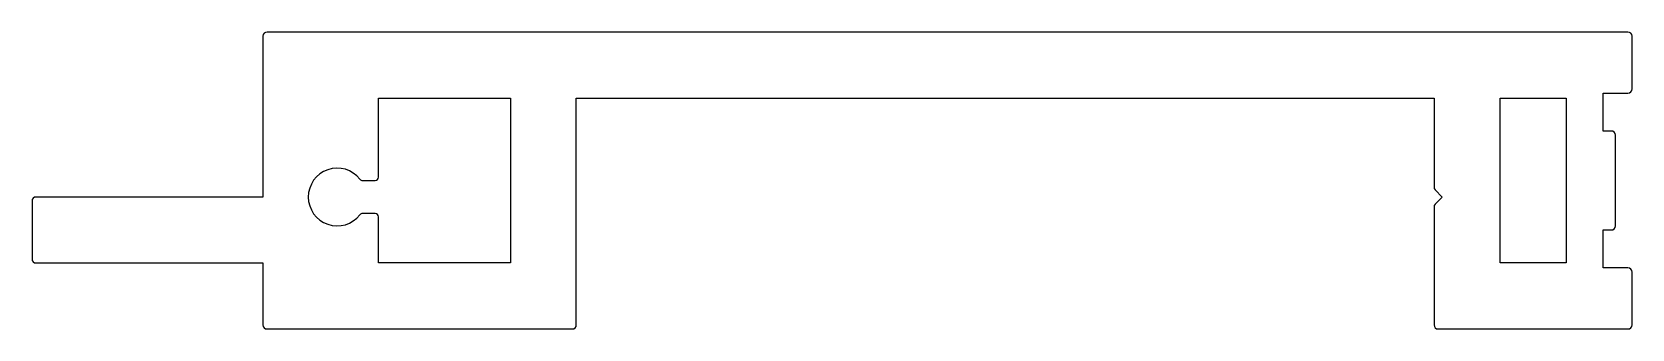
# Model space of a CAD drawing. Extents: x 735.7 to 832.7, y 663.5 to 681.5.
import ezdxf

# ---------------------------------------------------------------- set-up
doc = ezdxf.new("R2010")
doc.units = 0
doc.layers.get('0').update_dxf_attribs({"linetype": 'CONTINUOUS'})

msp = doc.modelspace()

# ---------------------------------------------------------------- linework, layer by layer
for p, q in [((749.72, 681.286), (749.72, 671.536)), ((832.47, 681.536), (749.97, 681.536)), ((832.72, 678.086), (832.72, 681.286)), ((756.72, 677.536), (764.72, 677.536)), ((756.72, 672.736), (756.72, 677.536)), ((764.72, 677.536), (764.72, 667.536)), ((768.72, 663.786), (768.72, 677.536)), ((768.72, 677.536), (820.72, 677.536)), ((820.72, 677.536), (820.72, 672.119)), ((824.72, 667.536), (824.72, 677.536)), ((824.72, 677.536), (828.72, 677.536)), ((828.72, 677.536), (828.72, 667.536)), ((830.97, 677.836), (832.47, 677.836)), ((830.97, 675.536), (830.97, 677.836)), ((831.47, 675.536), (830.97, 675.536)), ((831.72, 669.786), (831.72, 675.286)), ((755.757, 672.536), (756.52, 672.536)), ((735.72, 671.286), (735.72, 667.786)), ((749.72, 671.536), (735.97, 671.536)), ((820.778, 671.978), (821.22, 671.536)), ((821.22, 671.536), (820.778, 671.095)), ((756.52, 670.536), (755.757, 670.536)), ((756.72, 667.536), (756.72, 670.336)), ((820.72, 670.953), (820.72, 663.786)), ((830.97, 669.536), (831.47, 669.536)), ((830.97, 667.236), (830.97, 669.536)), ((735.97, 667.536), (749.72, 667.536)), ((749.72, 667.536), (749.72, 663.786)), ((764.72, 667.536), (756.72, 667.536)), ((828.72, 667.536), (824.72, 667.536)), ((832.47, 667.236), (830.97, 667.236)), ((832.72, 663.786), (832.72, 666.986)), ((749.97, 663.536), (768.47, 663.536)), ((820.97, 663.536), (832.47, 663.536))]:
    msp.add_line(p, q)
for centre, radius, start, end in [((749.97, 681.286), 0.25, 90, 180), ((832.47, 681.286), 0.25, 0, 90), ((832.47, 678.086), 0.25, 270, 0), ((831.47, 675.286), 0.25, 0, 90), ((754.22, 671.536), 1.75, 37.97987, 322.02013), ((755.757, 672.736), 0.2, 217.97987, 270), ((756.52, 672.736), 0.2, 270, 360), ((735.97, 671.286), 0.25, 90, 180), ((820.92, 672.119), 0.2, 180, 225), ((755.757, 670.336), 0.2, 90, 142.02013), ((756.52, 670.336), 0.2, 0, 90), ((820.92, 670.953), 0.2, 135, 180), ((831.47, 669.786), 0.25, 270, 0), ((735.97, 667.786), 0.25, 180, 270), ((832.47, 666.986), 0.25, 0, 90), ((749.97, 663.786), 0.25, 180, 270), ((768.47, 663.786), 0.25, 270, 0), ((820.97, 663.786), 0.25, 180, 270), ((832.47, 663.786), 0.25, 270, 0)]:
    msp.add_arc(centre, radius, start, end)

doc.saveas('drawing.dxf')
